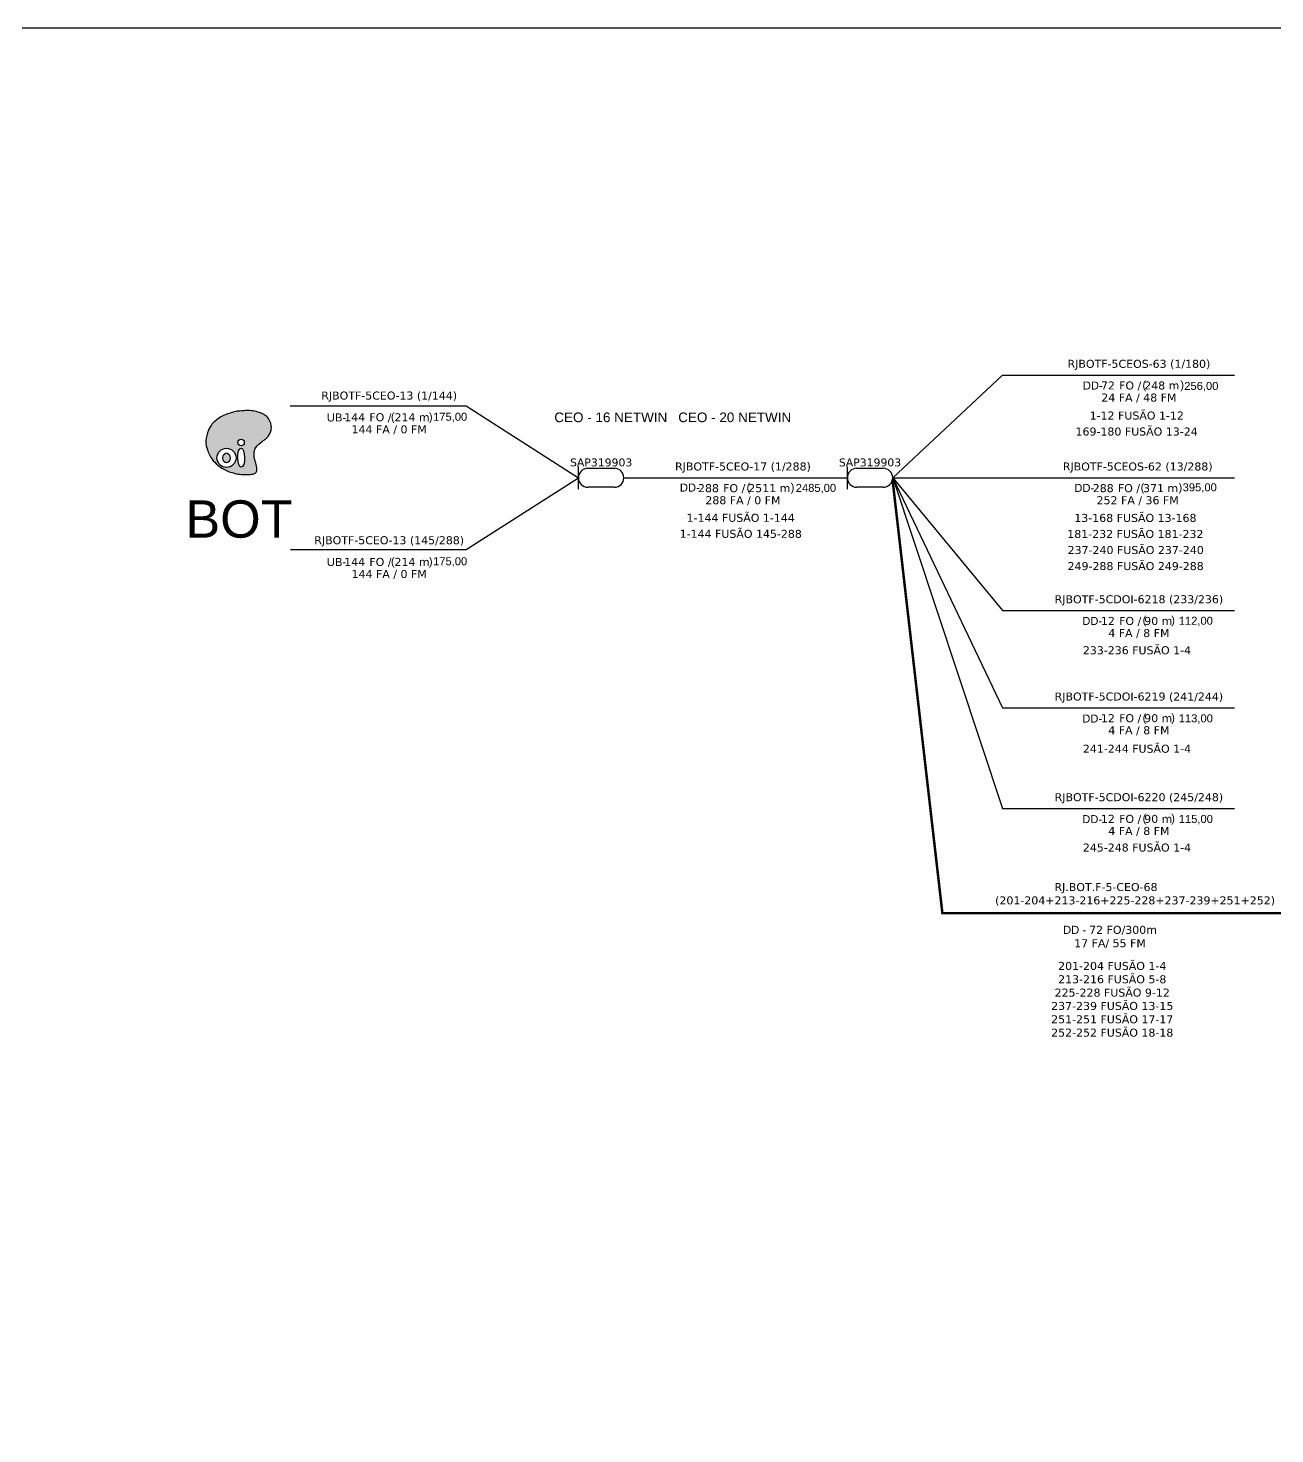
# Model space of a CAD drawing. Extents: x 1774 to 4535, y 448 to 1042.
# Drawn here: x 2030.8 to 2287.9, y 752.3 to 1042.2 of the extents above; entities that cross this region are included whole.
import ezdxf
from ezdxf.enums import TextEntityAlignment as Align

# ---------------------------------------------------------------- set-up
doc = ezdxf.new("R2010")
doc.units = 0
for name, color, linetype in [('CAP a instalar', 1, 'Continuous'), ('CD a instalar', 1, 'Continuous'), ('CDO_INTERIOR', 1, 'Continuous'), ('CEO', 1, 'Continuous')]:
    doc.layers.add(name, color=color, linetype=linetype)
doc.layers.add('Texto_Cabos', color=1, linetype='Continuous', lineweight=20)
doc.styles.add('ARIAL', font='')
doc.styles.add('siredit', font='verdana.ttf')
doc.styles.get("Standard").update_dxf_attribs({"font": 'arial.ttf'})
doc.styles.get('ARIAL').set_extended_font_data('Arial')

# ---------------------------------------------------------------- blocks, each defined once
blk = doc.blocks.new('Attributo_cabos')
at = {"style": 'siredit'}
blk.add_text('FO /', height=1.5, dxfattribs=at).set_placement((0.44, -2), align=Align.MIDDLE_RIGHT)
at = {"style": 'siredit', "flags": 1}
for tag, height, p in [('ID', 1.5, (0, 16)), ('S/CORTE_R_PRIMARIA', 1.5, (0, 14)), ('N_CABOS_R_PRIMARIA', 1.5, (0, 12)), ('COORX', 1, (0, 0)), ('COORY', 1, (0, 0)), ('T_CABOS', 1.5, (0, -4))]:
    blk.add_attdef(tag, text='', height=height, dxfattribs=at).set_placement(p, align=Align.MIDDLE_CENTER)
at = {"style": 'siredit'}
blk.add_attdef('FUSÃO_R_PRIMARIA_001', (-0.47, 9.25), '', height=1.5, dxfattribs=at)
blk.add_attdef('S/CORTE', text='', height=1.5, dxfattribs=at).set_placement((0, 8), align=Align.CENTER)
for tag, p in [('FUSÃO', (0, 6)), ('N_CABOS', (0, 4)), ('FA/FM', (0, 2))]:
    blk.add_attdef(tag, text='', height=1.5, dxfattribs=at).set_placement(p, align=Align.MIDDLE_CENTER)
blk.add_attdef('FIBRAS', text='', height=1.5, dxfattribs=at).set_placement((-4.5, -2), align=Align.MIDDLE_RIGHT)
blk.add_attdef('METROS', text='', height=1.5, dxfattribs=at).set_placement((1, -2), align=Align.MIDDLE_LEFT)
blk = doc.blocks.new('OI')
h = blk.add_hatch(color=40)
edge = h.paths.add_edge_path()
edge.add_spline(control_points=[(4.35, -0.67), (3.92, -0.99), (3.26, -1.5), (2.81, -2.59), (2.9, -3.5), (3.06, -4.27), (3.31, -4.85), (3.37, -5.39), (3.4, -5.88), (3.2, -6.4), (2.54, -6.61), (1.65, -6.63), (0.55, -6.67), (-0.56, -6.42), (-1.61, -6.14), (-2.77, -5.61), (-3.92, -4.77), (-4.89, -3.7), (-5.34, -2.65), (-5.6, -1.94), (-5.85, -0.96), (-5.71, 0.47), (-5.1, 2.02), (-4.14, 3.02), (-3.3, 3.61), (-2.37, 4.16), (-1.36, 4.44), (-0.56, 4.7), (0.79, 4.85), (2.24, 4.97), (3.79, 4.57), (4.67, 4.21), (5.44, 3.65), (5.76, 2.99), (6.03, 2.21), (6.01, 1.46), (5.72, 0.64), (5.31, 0.08), (4.88, -0.38), (4.51, -0.55), (4.35, -0.67)], knot_values=[0, 0, 0, 0, 1.60434, 2.417191, 3.427595, 4.282808, 4.776746, 5.304182, 5.888771, 6.258406, 6.858137, 7.79129, 8.986195, 10.124242, 11.187857, 12.242908, 13.953784, 15.414161, 16.515391, 17.349188, 17.675853, 19.552021, 21.515531, 22.568638, 23.63245, 24.621084, 25.782718, 26.745347, 27.142653, 29.870543, 31.004649, 31.921532, 32.709589, 33.801391, 34.042471, 35.192333, 35.971461, 36.628871, 37.254359, 37.836911, 37.836911, 37.836911, 37.836911], degree=3, periodic=1)
h.paths.add_polyline_path([(1.13, -0.87, -1), (-0.04, -0.87, -1)], flags=16)
edge = h.paths.add_edge_path(flags=16)
edge.add_ellipse((0.56, -3.59), major_axis=(-0.02, 1.71), ratio=0.361305, start_angle=0, end_angle=360)
h.paths.add_polyline_path([(-0.36, -3.62, -1), (-3.8, -3.62, -1)], flags=16)
edge = h.paths.add_edge_path(flags=0)
edge.add_ellipse((-2.08, -3.62), major_axis=(0, 0.885), ratio=0.758294, start_angle=0, end_angle=360)
at = {"color": 40}
for centre, radius in [((-2.08, -3.62), 1.72), ((0.54, -0.87), 0.587)]:
    blk.add_circle(centre, radius, dxfattribs=at)
blk.add_ellipse((0.56, -3.59), major_axis=(-0.02, 1.71), ratio=0.361305, dxfattribs=at)
blk.add_ellipse((-2.08, -3.62), major_axis=(0, 0.885), ratio=0.758294, start_param=-3.141592653589792, end_param=3.141592653589792, dxfattribs=at)
at = {"color": 40, "start_tangent": (-0.800898, -0.598801), "end_tangent": (-0.800898, -0.598801)}
blk.add_spline([(4.35, -0.67), (3.2, -1.78), (2.9, -2.54), (2.92, -3.55), (3.12, -4.38), (3.28, -4.85), (3.37, -5.37), (3.35, -5.95), (3.2, -6.29), (2.66, -6.55), (1.73, -6.63), (0.54, -6.62), (-0.58, -6.41), (-1.6, -6.11), (-2.56, -5.67), (-3.95, -4.67), (-4.89, -3.56), (-5.37, -2.56), (-5.64, -1.78), (-5.72, -1.46), (-5.63, 0.42), (-4.84, 2.22), (-4.13, 2.99), (-3.27, 3.62), (-2.4, 4.09), (-1.3, 4.47), (-0.37, 4.72), (0.02, 4.77), (2.75, 4.8), (3.85, 4.53), (4.69, 4.16), (5.31, 3.68), (5.85, 2.73), (5.93, 2.5), (5.94, 1.35), (5.67, 0.62), (5.29, 0.08), (4.84, -0.36), (4.35, -0.67)], degree=3, dxfattribs=at)

msp = doc.modelspace()

# ---------------------------------------------------------------- linework, layer by layer
msp.add_lwpolyline([(1773.69, 448.18), (2612.26, 448.18), (2612.26, 1042.18), (1773.69, 1042.18), (1773.69, 448.18)])
at = {"layer": 'CAP a instalar', "color": 7, "ltscale": 7, "const_width": 0.513}
msp.add_lwpolyline([(2209.09, 949.08), (2219.37, 859.7), (2295.35, 859.7)], dxfattribs=at)
at = {"layer": 'CD a instalar', "color": 0, "linetype": 'Continuous'}
for p, q in [((2209.13, 949.46), (2231.8, 970.63)), ((2231.8, 970.63), (2279.62, 970.63)), ((2084.85, 964.27), (2121.19, 964.27)), ((2121.19, 964.27), (2144.32, 949.46)), ((2121.19, 934.66), (2144.32, 949.46)), ((2153.67, 949.47), (2199.78, 949.46)), ((2209.13, 949.46), (2279.62, 949.46)), ((2209.13, 949.46), (2231.8, 922.08)), ((2209.13, 949.46), (2231.8, 902.04)), ((2209.13, 949.46), (2231.8, 881.27)), ((2084.9, 934.66), (2121.19, 934.66)), ((2231.8, 922.08), (2279.62, 922.08)), ((2231.8, 902.04), (2279.62, 902.04)), ((2231.8, 881.27), (2279.62, 881.27))]:
    msp.add_line(p, q, dxfattribs=at)
at = {"layer": 'CEO', "color": 0}
for p, q in [((2144.32, 947.12), (2144.32, 951.81)), ((2146.27, 951.41), (2151.73, 951.41)), ((2151.73, 947.52), (2146.27, 947.52))]:
    msp.add_line(p, q, dxfattribs=at)
at = {"layer": 'CEO', "color": 5}
for p, q in [((2199.78, 947.12), (2199.78, 951.81)), ((2201.72, 951.41), (2207.18, 951.41)), ((2207.18, 947.52), (2201.72, 947.52))]:
    msp.add_line(p, q, dxfattribs=at)
at = {"layer": 'CEO', "color": 0}
for centre, start, end in [((2146.27, 949.46), 90, 270), ((2151.73, 949.46), 270, 90)]:
    msp.add_arc(centre, 1.95, start, end, dxfattribs=at)
at = {"layer": 'CEO', "color": 5}
for centre, start, end in [((2201.72, 949.46), 90, 270), ((2207.18, 949.46), 270, 90)]:
    msp.add_arc(centre, 1.95, start, end, dxfattribs=at)

# ---------------------------------------------------------------- block references
at = {"color": 0, "linetype": 'Continuous'}
ref = msp.add_blockref('Attributo_cabos', (2259.9, 970.69), dxfattribs=dict(at, xscale=1.1, yscale=1.1, zscale=1.1))
ref.add_attrib('N_CABOS', 'RJBOTF-5CEOS-63 (1/180)', dxfattribs={"layer": 'Texto_Cabos', "color": 7, "height": 1.65, "style": 'siredit'}).set_placement((2259.9, 972.96), align=Align.MIDDLE_CENTER)
ref.add_attrib('FUSÃO_R_PRIMARIA_001', '1-12 FUSÃO 1-12', (2249.74, 961.47), dxfattribs={"layer": 'Texto_Cabos', "color": 0, "height": 1.65, "style": 'siredit'})
ref.add_attrib('FA/FM', '24 FA / 48 FM', dxfattribs={"layer": 'Texto_Cabos', "color": 0, "height": 1.65, "style": 'siredit'}).set_placement((2259.9, 966), align=Align.MIDDLE_CENTER)
ref.add_attrib('FIBRAS', '72', dxfattribs={"layer": 'Texto_Cabos', "color": 0, "height": 1.65, "style": 'siredit'}).set_placement((2254.95, 968.49), align=Align.MIDDLE_RIGHT)
ref.add_attrib('METROS', '248 m', dxfattribs={"layer": 'Texto_Cabos', "color": 0, "height": 1.65, "style": 'siredit'}).set_placement((2261, 968.49), align=Align.MIDDLE_LEFT)
ref.add_attrib('FUSÃO_R_PRIMARIA_002', '169-180 FUSÃO 13-24', (2246.83, 958.17), dxfattribs={"layer": 'Texto_Cabos', "color": 0, "height": 1.65, "style": 'siredit'})
ref = msp.add_blockref('Attributo_cabos', (2105.28, 964.14), dxfattribs=dict(at, xscale=1.1, yscale=1.1, zscale=1.1))
ref.add_attrib('N_CABOS', 'RJBOTF-5CEO-13 (1/144)', dxfattribs={"layer": 'Texto_Cabos', "color": 7, "height": 1.65, "style": 'siredit'}).set_placement((2105.28, 966.41), align=Align.MIDDLE_CENTER)
ref.add_attrib('FA/FM', '144 FA / 0 FM', dxfattribs={"layer": 'Texto_Cabos', "color": 0, "height": 1.65, "style": 'siredit'}).set_placement((2105.28, 959.45), align=Align.MIDDLE_CENTER)
ref.add_attrib('FIBRAS', '144', dxfattribs={"layer": 'Texto_Cabos', "color": 0, "height": 1.65, "style": 'siredit'}).set_placement((2100.33, 961.94), align=Align.MIDDLE_RIGHT)
ref.add_attrib('METROS', '214 m', dxfattribs={"layer": 'Texto_Cabos', "color": 0, "height": 1.65, "style": 'siredit'}).set_placement((2106.38, 961.94), align=Align.MIDDLE_LEFT)
at = {"color": 7, "xscale": 1.146142710969198, "yscale": 1.146142710756205, "zscale": 1.14614271076226, "rotation": 0.1532896038912408}
msp.add_blockref('OI', (2074.11, 957.72), dxfattribs=at)
at = {"color": 0, "linetype": 'Continuous'}
ref = msp.add_blockref('Attributo_cabos', (2178.24, 949.52), dxfattribs=dict(at, xscale=1.1, yscale=1.1, zscale=1.1))
ref.add_attrib('N_CABOS', 'RJBOTF-5CEO-17 (1/288)', dxfattribs={"layer": 'Texto_Cabos', "color": 7, "height": 1.65, "style": 'siredit'}).set_placement((2178.24, 951.79), align=Align.MIDDLE_CENTER)
ref.add_attrib('FUSÃO_R_PRIMARIA_001', '1-144 FUSÃO 1-144', (2166.62, 940.39), dxfattribs={"layer": 'Texto_Cabos', "color": 0, "height": 1.65, "style": 'siredit'})
ref.add_attrib('FA/FM', '288 FA / 0 FM', dxfattribs={"layer": 'Texto_Cabos', "color": 0, "height": 1.65, "style": 'siredit'}).set_placement((2178.24, 944.83), align=Align.MIDDLE_CENTER)
ref.add_attrib('FIBRAS', '288', dxfattribs={"layer": 'Texto_Cabos', "color": 0, "height": 1.65, "style": 'siredit'}).set_placement((2173.29, 947.32), align=Align.MIDDLE_RIGHT)
ref.add_attrib('METROS', '2511 m', dxfattribs={"layer": 'Texto_Cabos', "color": 0, "height": 1.65, "style": 'siredit'}).set_placement((2179.34, 947.32), align=Align.MIDDLE_LEFT)
ref.add_attrib('FUSÃO_R_PRIMARIA_002', '1-144 FUSÃO 145-288', (2165.19, 937.08), dxfattribs={"layer": 'Texto_Cabos', "color": 0, "height": 1.65, "style": 'siredit'})
ref = msp.add_blockref('Attributo_cabos', (2259.65, 949.52), dxfattribs=dict(at, xscale=1.1, yscale=1.1, zscale=1.1))
ref.add_attrib('N_CABOS', 'RJBOTF-5CEOS-62 (13/288)', dxfattribs={"layer": 'Texto_Cabos', "color": 7, "height": 1.65, "style": 'siredit'}).set_placement((2259.65, 951.79), align=Align.MIDDLE_CENTER)
ref.add_attrib('FUSÃO_R_PRIMARIA_001', '13-168 FUSÃO 13-168', (2246.58, 940.36), dxfattribs={"layer": 'Texto_Cabos', "color": 0, "height": 1.65, "style": 'siredit'})
ref.add_attrib('FA/FM', '252 FA / 36 FM', dxfattribs={"layer": 'Texto_Cabos', "color": 0, "height": 1.65, "style": 'siredit'}).set_placement((2259.65, 944.83), align=Align.MIDDLE_CENTER)
ref.add_attrib('FIBRAS', '288', dxfattribs={"layer": 'Texto_Cabos', "color": 0, "height": 1.65, "style": 'siredit'}).set_placement((2254.7, 947.32), align=Align.MIDDLE_RIGHT)
ref.add_attrib('METROS', '371 m', dxfattribs={"layer": 'Texto_Cabos', "color": 0, "height": 1.65, "style": 'siredit'}).set_placement((2260.75, 947.32), align=Align.MIDDLE_LEFT)
ref.add_attrib('FUSÃO_R_PRIMARIA_002', '181-232 FUSÃO 181-232', (2245.13, 937.05), dxfattribs={"layer": 'Texto_Cabos', "color": 0, "height": 1.65, "style": 'siredit'})
ref.add_attrib('FUSÃO_R_PRIMARIA_003', '237-240 FUSÃO 237-240', (2245.2, 933.74), dxfattribs={"layer": 'Texto_Cabos', "color": 0, "height": 1.65, "style": 'siredit'})
ref.add_attrib('FUSÃO_R_PRIMARIA_004', '249-288 FUSÃO 249-288', (2245.19, 930.43), dxfattribs={"layer": 'Texto_Cabos', "color": 0, "height": 1.65, "style": 'siredit'})
ref = msp.add_blockref('Attributo_cabos', (2105.28, 934.31), dxfattribs=dict(at, xscale=1.1, yscale=1.1, zscale=1.1))
ref.add_attrib('N_CABOS', 'RJBOTF-5CEO-13 (145/288)', dxfattribs={"layer": 'Texto_Cabos', "color": 7, "height": 1.65, "style": 'siredit'}).set_placement((2105.28, 936.58), align=Align.MIDDLE_CENTER)
ref.add_attrib('FA/FM', '144 FA / 0 FM', dxfattribs={"layer": 'Texto_Cabos', "color": 0, "height": 1.65, "style": 'siredit'}).set_placement((2105.28, 929.62), align=Align.MIDDLE_CENTER)
ref.add_attrib('FIBRAS', '144', dxfattribs={"layer": 'Texto_Cabos', "color": 0, "height": 1.65, "style": 'siredit'}).set_placement((2100.33, 932.11), align=Align.MIDDLE_RIGHT)
ref.add_attrib('METROS', '214 m', dxfattribs={"layer": 'Texto_Cabos', "color": 0, "height": 1.65, "style": 'siredit'}).set_placement((2106.38, 932.11), align=Align.MIDDLE_LEFT)
ref = msp.add_blockref('Attributo_cabos', (2259.9, 922.14), dxfattribs=dict(at, xscale=1.1, yscale=1.1, zscale=1.1))
ref.add_attrib('N_CABOS', 'RJBOTF-5CDOI-6218 (233/236)', dxfattribs={"layer": 'Texto_Cabos', "color": 7, "height": 1.65, "style": 'siredit'}).set_placement((2259.9, 924.41), align=Align.MIDDLE_CENTER)
ref.add_attrib('FUSÃO_R_PRIMARIA_001', '233-236 FUSÃO 1-4', (2248.34, 913.07), dxfattribs={"layer": 'Texto_Cabos', "color": 0, "height": 1.65, "style": 'siredit'})
ref.add_attrib('FA/FM', '4 FA / 8 FM', dxfattribs={"layer": 'Texto_Cabos', "color": 0, "height": 1.65, "style": 'siredit'}).set_placement((2259.9, 917.45), align=Align.MIDDLE_CENTER)
ref.add_attrib('FIBRAS', '12', dxfattribs={"layer": 'Texto_Cabos', "color": 0, "height": 1.65, "style": 'siredit'}).set_placement((2254.95, 919.94), align=Align.MIDDLE_RIGHT)
ref.add_attrib('METROS', '90 m', dxfattribs={"layer": 'Texto_Cabos', "color": 0, "height": 1.65, "style": 'siredit'}).set_placement((2261, 919.94), align=Align.MIDDLE_LEFT)
ref = msp.add_blockref('Attributo_cabos', (2259.9, 902.09), dxfattribs=dict(at, xscale=1.1, yscale=1.1, zscale=1.1))
ref.add_attrib('N_CABOS', 'RJBOTF-5CDOI-6219 (241/244)', dxfattribs={"layer": 'Texto_Cabos', "color": 7, "height": 1.65, "style": 'siredit'}).set_placement((2259.9, 904.36), align=Align.MIDDLE_CENTER)
ref.add_attrib('FUSÃO_R_PRIMARIA_001', '241-244 FUSÃO 1-4', (2248.34, 892.77), dxfattribs={"layer": 'Texto_Cabos', "color": 0, "height": 1.65, "style": 'siredit'})
ref.add_attrib('FA/FM', '4 FA / 8 FM', dxfattribs={"layer": 'Texto_Cabos', "color": 0, "height": 1.65, "style": 'siredit'}).set_placement((2259.9, 897.41), align=Align.MIDDLE_CENTER)
ref.add_attrib('FIBRAS', '12', dxfattribs={"layer": 'Texto_Cabos', "color": 0, "height": 1.65, "style": 'siredit'}).set_placement((2254.95, 899.89), align=Align.MIDDLE_RIGHT)
ref.add_attrib('METROS', '90 m', dxfattribs={"layer": 'Texto_Cabos', "color": 0, "height": 1.65, "style": 'siredit'}).set_placement((2261, 899.89), align=Align.MIDDLE_LEFT)
ref = msp.add_blockref('Attributo_cabos', (2259.9, 881.33), dxfattribs=dict(at, xscale=1.1, yscale=1.1, zscale=1.1))
ref.add_attrib('N_CABOS', 'RJBOTF-5CDOI-6220 (245/248)', dxfattribs={"layer": 'Texto_Cabos', "color": 7, "height": 1.65, "style": 'siredit'}).set_placement((2259.9, 883.6), align=Align.MIDDLE_CENTER)
ref.add_attrib('FUSÃO_R_PRIMARIA_001', '245-248 FUSÃO 1-4', (2248.34, 872.39), dxfattribs={"layer": 'Texto_Cabos', "color": 0, "height": 1.65, "style": 'siredit'})
ref.add_attrib('FA/FM', '4 FA / 8 FM', dxfattribs={"layer": 'Texto_Cabos', "color": 0, "height": 1.65, "style": 'siredit'}).set_placement((2259.9, 876.64), align=Align.MIDDLE_CENTER)
ref.add_attrib('FIBRAS', '12', dxfattribs={"layer": 'Texto_Cabos', "color": 0, "height": 1.65, "style": 'siredit'}).set_placement((2254.95, 879.13), align=Align.MIDDLE_RIGHT)
ref.add_attrib('METROS', '90 m', dxfattribs={"layer": 'Texto_Cabos', "color": 0, "height": 1.65, "style": 'siredit'}).set_placement((2261, 879.13), align=Align.MIDDLE_LEFT)

# ---------------------------------------------------------------- texts
at = {"color": 0, "style": 'ARIAL'}
msp.add_text('BOT', height=7.7, dxfattribs=at).set_placement((2063.25, 937.11))
at = {"color": 5, "linetype": 'Continuous', "insert": (2254.4, 843.29), "char_height": 1.65, "width": 39.7846, "attachment_point": 5}
msp.add_mtext('\\fVerdana|b0|i0|c0|p34;\\P\\pi17;         \\P\\pi0;201-204 FUSÃO 1-4\\P213-216 FUSÃO 5-8\\P225-228 FUSÃO 9-12\\P237-239 FUSÃO 13-15\\P{\\C1;251-251 FUSÃO 17-17\\P252-252 FUSÃO 18-18}\\P\\P', dxfattribs=at)
at = {"layer": 'CD a instalar', "color": 5, "linetype": 'Continuous', "char_height": 1.65}
for s, insert, width, attachment_point in [('\\fVerdana|b0|i0|c0|p34;\\P                 RJ.BOT.F-5-CEO-68 (201-204+213-216+225-228+237-239+251+252)', (2230.25, 868.65), 51.363, 1), ('DD - \\fVerdana|b0|i0|c0|p34;72 FO/300m\\P17 FA/ 55 FM', (2253.94, 854.77), 62.1611, 5)]:
    msp.add_mtext(s, dxfattribs=dict(at, insert=insert, width=width, attachment_point=attachment_point))
at = {"layer": 'CDO_INTERIOR', "color": 2, "linetype": 'Continuous'}
for s, p in [('CEO - 16 NETWIN', (2139.34, 960.93)), ('CEO - 20 NETWIN', (2164.89, 960.93))]:
    msp.add_text(s, height=1.9884, dxfattribs=at).set_placement(p)
at = {"layer": 'CDO_INTERIOR', "color": 0, "linetype": 'Continuous', "char_height": 1.65, "width": 14.5803, "attachment_point": 1}
for s, insert in [('DD-', (2248.34, 969.31)), ('(           )', (2260.63, 969.46)), ('256,00', (2269.25, 969.22)), ('UB-', (2092.43, 962.72)), ('(           )', (2105.66, 962.87)), ('175,00', (2114.33, 962.87)), ('DD-', (2165.24, 948.27)), ('(             )', (2178.99, 948.34)), ('2485,00', (2189.13, 948.2)), ('DD-', (2246.58, 948.2)), ('(           )', (2260.26, 948.32)), ('395,00', (2268.92, 948.32)), ('UB-', (2092.43, 932.92)), ('(           )', (2105.66, 933.07)), ('175,00', (2114.33, 933.07)), ('DD-', (2248.22, 920.76)), ('(        )', (2260.67, 920.96)), ('112,00', (2268.11, 920.81)), ('DD-', (2248.22, 900.64)), ('(        )', (2260.67, 900.83)), ('113,00', (2268.11, 900.68)), ('DD-', (2248.22, 879.9)), ('(        )', (2260.67, 880.09)), ('115,00', (2268.11, 879.94))]:
    msp.add_mtext(s, dxfattribs=dict(at, insert=insert))
at = {"layer": 'CEO', "color": 0, "style": 'siredit'}
for p in [(2149, 952.63), (2204.45, 952.63)]:
    msp.add_attdef('SAP319903', text='', height=1.63, dxfattribs=at).set_placement(p, align=Align.MIDDLE_CENTER)

doc.saveas('drawing.dxf')
